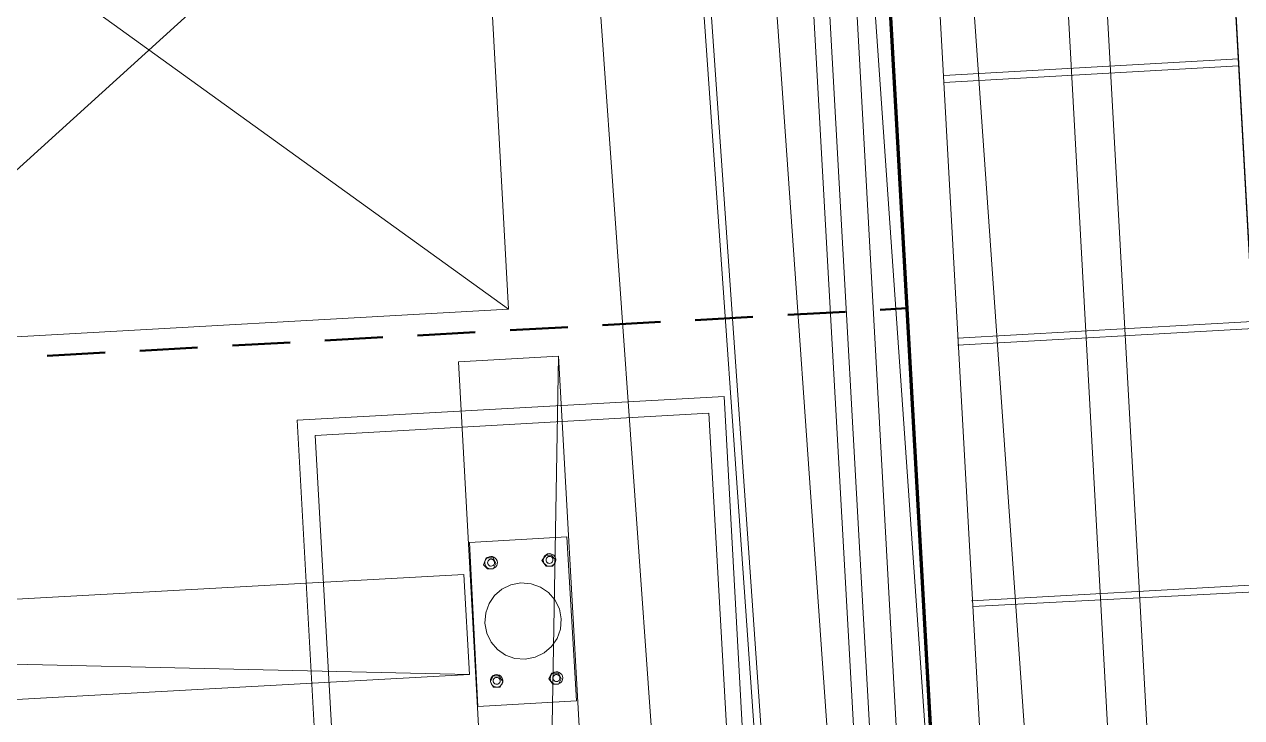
# Paper-space layout '01 Roof Support Layout' of a CAD drawing. Header units: millimetres. Extents: x 5 to 415, y 5 to 292.
# Drawn here: x 225.7 to 278.2, y 110.1 to 140 of the extents above; entities that cross this region are included whole.
import ezdxf

# ---------------------------------------------------------------- set-up
doc = ezdxf.new("R2010")
doc.units = ezdxf.units.MM
doc.linetypes.add('DASHED_REVIEW', pattern=[4, 2.5, -1.5])
for name, color, linetype in [('EMBEDDED_BEAMS', 7, 'Continuous'), ('EXISTING', 7, 'Continuous'), ('LOAD_BEARING_WALLS', 7, 'Continuous')]:
    doc.layers.add(name, color=color, linetype=linetype)

# ---------------------------------------------------------------- blocks, each defined once
blk = doc.blocks.new('SHEET_01')
at = {"layer": 'EMBEDDED_BEAMS', "color": 7, "linetype": 'DASHED_REVIEW', "lineweight": 50}
blk.add_line((86.87, 117.95), (263.75, 127.73), dxfattribs=at)
at = {"layer": 'EXISTING', "color": 254, "linetype": 'Continuous', "lineweight": 13}
for p, q in [((272.12, 62.3), (258.5, 257.42)), ((271.64, 254), (283.1, 47.36)), ((267.56, 66.26), (254.54, 252.92)), ((260.24, 69.98), (247.76, 248.18)), ((263.06, 70.22), (250.58, 248.36)), ((266.42, 248.18), (277.28, 52.58)), ((264.86, 246.38), (275.48, 54.2)), ((247.7, 245.06), (259.7, 73.1)), ((243.32, 242.12), (255.2, 74.72)), ((259.64, 240.56), (269.66, 59.42)), ((257.6, 238.28), (267.38, 61.4)), ((256.28, 236.78), (265.88, 62.78)), ((255.14, 235.58), (264.68, 63.86)), ((254.48, 234.8), (263.96, 64.52)), ((216.86, 126.02), (245.24, 151.76)), ((245.24, 151.76), (246.56, 127.7)), ((246.56, 127.7), (215.54, 150.08)), ((278.06, 138.5), (265.34, 137.78)), ((278.06, 138.2), (265.34, 137.48)), ((246.56, 127.7), (216.86, 126.02)), ((278.66, 127.16), (265.94, 126.44)), ((278.72, 126.86), (265.94, 126.14)), ((248.72, 125.66), (244.4, 125.42)), ((244.4, 125.42), (248.72, 125.66)), ((247.7, 65.96), (248.72, 125.66)), ((248.72, 125.66), (252.02, 66.2)), ((244.4, 125.42), (247.7, 65.96)), ((247.7, 65.96), (244.4, 125.42)), ((237.44, 122.9), (255.86, 123.92)), ((255.86, 123.92), (256.88, 105.56)), ((238.22, 122.24), (255.2, 123.2)), ((255.2, 123.2), (256.16, 106.22)), ((238.46, 104.54), (237.44, 122.9)), ((239.18, 105.26), (238.22, 122.24)), ((244.88, 117.62), (249.08, 117.86)), ((249.08, 117.86), (249.5, 110.78)), ((245.24, 110.54), (244.88, 117.62)), ((248.315, 117.14), (248.244, 117.126)), ((248.387, 117.134), (248.315, 117.14)), ((245.6, 116.96), (245.48, 116.66)), ((245.48, 116.66), (245.66, 116.48)), ((245.546, 116.807), (245.54, 116.735)), ((245.54, 116.735), (245.554, 116.664)), ((245.57, 116.873), (245.546, 116.807)), ((245.554, 116.664), (245.585, 116.601)), ((245.609, 116.93), (245.57, 116.873)), ((245.9, 116.96), (245.6, 116.96)), ((245.661, 116.975), (245.609, 116.93)), ((245.666, 116.793), (245.66, 116.754)), ((245.663, 116.782), (245.66, 116.742)), ((245.66, 116.754), (245.664, 116.715)), ((245.66, 116.742), (245.668, 116.702)), ((245.724, 117.006), (245.661, 116.975)), ((245.676, 116.818), (245.663, 116.782)), ((245.664, 116.715), (245.678, 116.679)), ((245.683, 116.83), (245.666, 116.793)), ((245.668, 116.702), (245.685, 116.667)), ((245.698, 116.85), (245.676, 116.818)), ((245.678, 116.679), (245.7, 116.648)), ((245.708, 116.86), (245.683, 116.83)), ((245.685, 116.667), (245.71, 116.638)), ((245.727, 116.875), (245.698, 116.85)), ((245.7, 116.648), (245.73, 116.623)), ((245.739, 116.882), (245.708, 116.86)), ((245.71, 116.638), (245.742, 116.616)), ((245.795, 117.02), (245.724, 117.006)), ((245.762, 116.892), (245.727, 116.875)), ((245.73, 116.623), (245.767, 116.606)), ((245.775, 116.896), (245.739, 116.882)), ((245.742, 116.616), (245.778, 116.603)), ((245.802, 116.9), (245.762, 116.892)), ((245.814, 116.9), (245.775, 116.896)), ((245.867, 117.014), (245.795, 117.02)), ((245.842, 116.897), (245.802, 116.9)), ((245.853, 116.894), (245.814, 116.9)), ((245.878, 116.884), (245.842, 116.897)), ((245.89, 116.877), (245.853, 116.894)), ((245.858, 116.608), (245.893, 116.625)), ((245.933, 116.99), (245.867, 117.014)), ((245.91, 116.862), (245.878, 116.884)), ((245.92, 116.852), (245.89, 116.877)), ((245.893, 116.625), (245.922, 116.65)), ((245.9, 116.96), (246.02, 116.72)), ((246.02, 116.72), (245.9, 116.48)), ((245.935, 116.833), (245.91, 116.862)), ((245.942, 116.821), (245.92, 116.852)), ((245.922, 116.65), (245.943, 116.682)), ((245.99, 116.951), (245.933, 116.99)), ((245.952, 116.798), (245.935, 116.833)), ((245.956, 116.785), (245.942, 116.821)), ((245.943, 116.682), (245.957, 116.718)), ((245.96, 116.758), (245.952, 116.798)), ((245.954, 116.707), (245.96, 116.746)), ((245.96, 116.746), (245.956, 116.785)), ((245.957, 116.718), (245.96, 116.758)), ((246.035, 116.899), (245.99, 116.951)), ((246.011, 116.57), (246.05, 116.627)), ((246.066, 116.836), (246.035, 116.899)), ((246.05, 116.627), (246.074, 116.693)), ((246.08, 116.765), (246.066, 116.836)), ((246.074, 116.693), (246.08, 116.765)), ((248.18, 117.08), (248, 116.84)), ((248, 116.84), (248.18, 116.6)), ((248.066, 116.927), (248.06, 116.855)), ((248.06, 116.855), (248.074, 116.784)), ((248.09, 116.993), (248.066, 116.927)), ((248.074, 116.784), (248.105, 116.721)), ((248.129, 117.05), (248.09, 116.993)), ((248.105, 116.721), (248.15, 116.669)), ((248.181, 117.095), (248.129, 117.05)), ((248.15, 116.669), (248.207, 116.63)), ((248.42, 117.08), (248.18, 117.08)), ((248.186, 116.913), (248.18, 116.874)), ((248.183, 116.902), (248.18, 116.862)), ((248.18, 116.874), (248.184, 116.835)), ((248.18, 116.862), (248.188, 116.822)), ((248.244, 117.126), (248.181, 117.095)), ((248.196, 116.938), (248.183, 116.902)), ((248.184, 116.835), (248.198, 116.799)), ((248.203, 116.95), (248.186, 116.913)), ((248.188, 116.822), (248.205, 116.787)), ((248.218, 116.97), (248.196, 116.938)), ((248.198, 116.799), (248.22, 116.768)), ((248.228, 116.98), (248.203, 116.95)), ((248.205, 116.787), (248.23, 116.758)), ((248.207, 116.63), (248.273, 116.606)), ((248.247, 116.995), (248.218, 116.97)), ((248.22, 116.768), (248.25, 116.743)), ((248.259, 117.002), (248.228, 116.98)), ((248.23, 116.758), (248.262, 116.736)), ((248.282, 117.012), (248.247, 116.995)), ((248.25, 116.743), (248.287, 116.726)), ((248.295, 117.016), (248.259, 117.002)), ((248.262, 116.736), (248.298, 116.723)), ((248.322, 117.02), (248.282, 117.012)), ((248.334, 117.02), (248.295, 117.016)), ((248.298, 116.723), (248.338, 116.72)), ((248.362, 117.017), (248.322, 117.02)), ((248.373, 117.014), (248.334, 117.02)), ((248.338, 116.72), (248.378, 116.728)), ((248.345, 116.6), (248.416, 116.614)), ((248.398, 117.004), (248.362, 117.017)), ((248.41, 116.997), (248.373, 117.014)), ((248.378, 116.728), (248.413, 116.745)), ((248.453, 117.11), (248.387, 117.134)), ((248.43, 116.982), (248.398, 117.004)), ((248.44, 116.972), (248.41, 116.997)), ((248.413, 116.745), (248.442, 116.77)), ((248.416, 116.614), (248.479, 116.645)), ((248.42, 117.08), (248.6, 116.84)), ((248.455, 116.953), (248.43, 116.982)), ((248.462, 116.941), (248.44, 116.972)), ((248.442, 116.77), (248.463, 116.802)), ((248.51, 117.071), (248.453, 117.11)), ((248.472, 116.918), (248.455, 116.953)), ((248.476, 116.905), (248.462, 116.941)), ((248.463, 116.802), (248.477, 116.838)), ((248.48, 116.878), (248.472, 116.918)), ((248.474, 116.827), (248.48, 116.866)), ((248.48, 116.866), (248.476, 116.905)), ((248.477, 116.838), (248.48, 116.878)), ((248.479, 116.645), (248.531, 116.69)), ((248.6, 116.84), (248.48, 116.6)), ((248.555, 117.019), (248.51, 117.071)), ((248.531, 116.69), (248.57, 116.747)), ((248.586, 116.956), (248.555, 117.019)), ((248.57, 116.747), (248.594, 116.813)), ((248.6, 116.885), (248.586, 116.956)), ((248.594, 116.813), (248.6, 116.885)), ((244.64, 116.24), (189.02, 113.18)), ((189.02, 113.18), (244.64, 116.24)), ((244.88, 111.92), (244.64, 116.24)), ((244.64, 116.24), (244.88, 111.92)), ((245.585, 116.601), (245.63, 116.549)), ((245.63, 116.549), (245.687, 116.51)), ((245.9, 116.48), (245.66, 116.48)), ((245.687, 116.51), (245.753, 116.486)), ((245.753, 116.486), (245.825, 116.48)), ((245.778, 116.603), (245.818, 116.6)), ((245.818, 116.6), (245.858, 116.608)), ((245.825, 116.48), (245.896, 116.494)), ((245.896, 116.494), (245.959, 116.525)), ((245.959, 116.525), (246.011, 116.57)), ((248.48, 116.6), (248.18, 116.6)), ((248.273, 116.606), (248.345, 116.6)), ((246.28, 115.606), (245.96, 115.33)), ((246.664, 115.794), (246.28, 115.606)), ((247.099, 115.877), (246.664, 115.794)), ((247.54, 115.843), (247.099, 115.877)), ((247.943, 115.699), (247.54, 115.843)), ((248.29, 115.46), (247.943, 115.699)), ((279.32, 115.82), (266.54, 115.1)), ((245.96, 115.33), (245.721, 114.983)), ((248.566, 115.14), (248.29, 115.46)), ((248.754, 114.756), (248.566, 115.14)), ((279.32, 115.52), (266.6, 114.86)), ((245.577, 114.58), (245.543, 114.139)), ((245.721, 114.983), (245.577, 114.58)), ((248.837, 114.321), (248.754, 114.756)), ((245.543, 114.139), (245.626, 113.704)), ((248.803, 113.88), (248.837, 114.321)), ((245.626, 113.704), (245.814, 113.32)), ((248.42, 113.13), (248.659, 113.477)), ((248.659, 113.477), (248.803, 113.88)), ((189.02, 113.18), (244.88, 111.92)), ((245.814, 113.32), (246.09, 113)), ((246.09, 113), (246.437, 112.761)), ((248.1, 112.854), (248.42, 113.13)), ((246.437, 112.761), (246.84, 112.617)), ((246.84, 112.617), (247.281, 112.583)), ((247.281, 112.583), (247.716, 112.666)), ((247.716, 112.666), (248.1, 112.854)), ((244.88, 111.92), (189.26, 108.86)), ((245.964, 111.906), (245.901, 111.875)), ((246.035, 111.92), (245.964, 111.906)), ((246.107, 111.914), (246.035, 111.92)), ((246.173, 111.89), (246.107, 111.914)), ((246.23, 111.851), (246.173, 111.89)), ((248.42, 111.98), (248.3, 111.74)), ((248.39, 111.893), (248.366, 111.827)), ((248.429, 111.95), (248.39, 111.893)), ((248.72, 111.98), (248.42, 111.98)), ((248.481, 111.995), (248.429, 111.95)), ((248.544, 112.026), (248.481, 111.995)), ((248.547, 111.895), (248.518, 111.87)), ((248.559, 111.902), (248.528, 111.88)), ((248.615, 112.04), (248.544, 112.026)), ((248.582, 111.912), (248.547, 111.895)), ((248.595, 111.916), (248.559, 111.902)), ((248.622, 111.92), (248.582, 111.912)), ((248.634, 111.92), (248.595, 111.916)), ((248.687, 112.034), (248.615, 112.04)), ((248.662, 111.917), (248.622, 111.92)), ((248.673, 111.914), (248.634, 111.92)), ((248.698, 111.904), (248.662, 111.917)), ((248.71, 111.897), (248.673, 111.914)), ((248.753, 112.01), (248.687, 112.034)), ((248.73, 111.882), (248.698, 111.904)), ((248.74, 111.872), (248.71, 111.897)), ((248.72, 111.98), (248.84, 111.74)), ((248.81, 111.971), (248.753, 112.01)), ((248.855, 111.919), (248.81, 111.971)), ((248.886, 111.856), (248.855, 111.919)), ((245.9, 111.86), (245.78, 111.62)), ((245.786, 111.707), (245.78, 111.635)), ((245.78, 111.635), (245.794, 111.564)), ((245.78, 111.62), (245.9, 111.38)), ((245.81, 111.773), (245.786, 111.707)), ((245.794, 111.564), (245.825, 111.501)), ((245.849, 111.83), (245.81, 111.773)), ((245.825, 111.501), (245.87, 111.449)), ((245.901, 111.875), (245.849, 111.83)), ((245.87, 111.449), (245.927, 111.41)), ((246.14, 111.86), (245.9, 111.86)), ((245.906, 111.693), (245.9, 111.654)), ((245.903, 111.682), (245.9, 111.642)), ((245.9, 111.654), (245.904, 111.615)), ((245.9, 111.642), (245.908, 111.602)), ((246.2, 111.38), (245.9, 111.38)), ((245.917, 111.718), (245.903, 111.682)), ((245.904, 111.615), (245.918, 111.579)), ((245.923, 111.73), (245.906, 111.693)), ((245.908, 111.602), (245.925, 111.567)), ((245.938, 111.75), (245.917, 111.718)), ((245.918, 111.579), (245.94, 111.548)), ((245.948, 111.76), (245.923, 111.73)), ((245.925, 111.567), (245.95, 111.538)), ((245.927, 111.41), (245.993, 111.386)), ((245.967, 111.775), (245.938, 111.75)), ((245.94, 111.548), (245.97, 111.523)), ((245.979, 111.782), (245.948, 111.76)), ((245.95, 111.538), (245.982, 111.516)), ((246.002, 111.792), (245.967, 111.775)), ((245.97, 111.523), (246.007, 111.506)), ((246.015, 111.796), (245.979, 111.782)), ((245.982, 111.516), (246.018, 111.503)), ((245.993, 111.386), (246.065, 111.38)), ((246.042, 111.8), (246.002, 111.792)), ((246.054, 111.8), (246.015, 111.796)), ((246.018, 111.503), (246.058, 111.5)), ((246.082, 111.797), (246.042, 111.8)), ((246.093, 111.794), (246.054, 111.8)), ((246.058, 111.5), (246.098, 111.508)), ((246.065, 111.38), (246.136, 111.394)), ((246.118, 111.784), (246.082, 111.797)), ((246.13, 111.777), (246.093, 111.794)), ((246.098, 111.508), (246.133, 111.525)), ((246.15, 111.762), (246.118, 111.784)), ((246.16, 111.752), (246.13, 111.777)), ((246.133, 111.525), (246.162, 111.55)), ((246.136, 111.394), (246.199, 111.425)), ((246.14, 111.86), (246.32, 111.62)), ((246.175, 111.733), (246.15, 111.762)), ((246.182, 111.721), (246.16, 111.752)), ((246.162, 111.55), (246.184, 111.582)), ((246.192, 111.698), (246.175, 111.733)), ((246.196, 111.685), (246.182, 111.721)), ((246.184, 111.582), (246.197, 111.618)), ((246.2, 111.658), (246.192, 111.698)), ((246.194, 111.607), (246.2, 111.646)), ((246.2, 111.646), (246.196, 111.685)), ((246.197, 111.618), (246.2, 111.658)), ((246.199, 111.425), (246.251, 111.47)), ((246.32, 111.62), (246.2, 111.38)), ((246.275, 111.799), (246.23, 111.851)), ((246.251, 111.47), (246.29, 111.527)), ((246.306, 111.736), (246.275, 111.799)), ((246.29, 111.527), (246.314, 111.593)), ((246.32, 111.665), (246.306, 111.736)), ((246.314, 111.593), (246.32, 111.665)), ((248.3, 111.74), (248.48, 111.5)), ((248.366, 111.827), (248.36, 111.755)), ((248.36, 111.755), (248.374, 111.684)), ((248.374, 111.684), (248.405, 111.621)), ((248.405, 111.621), (248.45, 111.569)), ((248.45, 111.569), (248.507, 111.53)), ((248.486, 111.813), (248.48, 111.774)), ((248.483, 111.802), (248.48, 111.762)), ((248.48, 111.774), (248.484, 111.735)), ((248.48, 111.762), (248.488, 111.722)), ((248.72, 111.5), (248.48, 111.5)), ((248.496, 111.838), (248.483, 111.802)), ((248.484, 111.735), (248.498, 111.699)), ((248.503, 111.85), (248.486, 111.813)), ((248.488, 111.722), (248.505, 111.687)), ((248.518, 111.87), (248.496, 111.838)), ((248.498, 111.699), (248.52, 111.668)), ((248.528, 111.88), (248.503, 111.85)), ((248.505, 111.687), (248.53, 111.658)), ((248.507, 111.53), (248.573, 111.506)), ((248.52, 111.668), (248.55, 111.643)), ((248.53, 111.658), (248.562, 111.636)), ((248.55, 111.643), (248.587, 111.626)), ((248.562, 111.636), (248.598, 111.623)), ((248.573, 111.506), (248.645, 111.5)), ((248.598, 111.623), (248.638, 111.62)), ((248.638, 111.62), (248.678, 111.628)), ((248.645, 111.5), (248.716, 111.514)), ((248.678, 111.628), (248.713, 111.645)), ((248.713, 111.645), (248.742, 111.67)), ((248.716, 111.514), (248.779, 111.545)), ((248.84, 111.74), (248.72, 111.5)), ((248.755, 111.853), (248.73, 111.882)), ((248.762, 111.841), (248.74, 111.872)), ((248.742, 111.67), (248.763, 111.702)), ((248.772, 111.818), (248.755, 111.853)), ((248.776, 111.805), (248.762, 111.841)), ((248.763, 111.702), (248.777, 111.738)), ((248.78, 111.778), (248.772, 111.818)), ((248.774, 111.727), (248.78, 111.766)), ((248.78, 111.766), (248.776, 111.805)), ((248.777, 111.738), (248.78, 111.778)), ((248.779, 111.545), (248.831, 111.59)), ((248.831, 111.59), (248.87, 111.647)), ((248.87, 111.647), (248.894, 111.713)), ((248.9, 111.785), (248.886, 111.856)), ((248.894, 111.713), (248.9, 111.785)), ((249.5, 110.78), (245.24, 110.54))]:
    blk.add_line(p, q, dxfattribs=at)
at = {"layer": 'EXISTING', "color": 7, "linetype": 'Continuous', "lineweight": 30}
blk.add_line((271.64, 254), (283.1, 47.36), dxfattribs=at)
at = {"layer": 'LOAD_BEARING_WALLS', "color": 7, "linetype": 'Continuous', "lineweight": 70}
blk.add_line((257.6, 238.28), (267.44, 61.4), dxfattribs=at)

psp = doc.layouts.new('01 Roof Support Layout')

# ---------------------------------------------------------------- block references
psp.add_blockref('SHEET_01', (0, 0))

doc.saveas('drawing.dxf')
